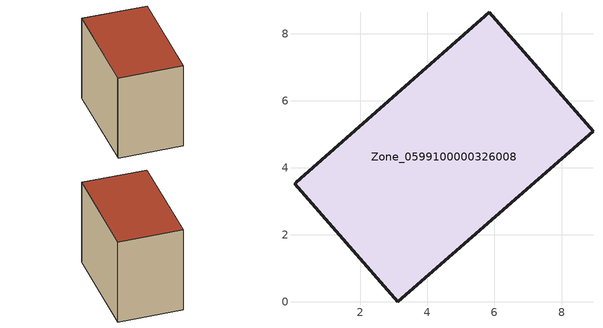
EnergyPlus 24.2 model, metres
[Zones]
Zone_0599100000326008
 floor ground (C_G): 8.94,5.09 3.11,0 0.03,3.52 0.08,3.57 5.84,8.64 z0
 wall outside (C_F): 8.94,5.09 5.84,8.64 0.08,3.57 0.03,3.52 3.11,0 8.94,5.09 z0:6.54
 roof outside (C_R): 3.11,0 8.94,5.09 5.84,8.64 0.08,3.57 0.03,3.52 z6.54
[BUILDING]
Pand.0599100000326008: North Axis=0; Terrain=City; Loads Convergence Tolerance Value=0.04; Temperature Convergence Tolerance Value=0.4; Solar Distribution=FullExterior; Maximum Number of Warmup Days=25; Minimum Number of Warmup Days=1
[Site:Location]
Rotterdam.The.Hague.AP_ZH_NLD Design_Conditions: Latitude=51.96; Longitude=4.45; Time Zone=1; Elevation=-4.5
[SITE:GROUNDTEMPERATURE:BUILDINGSURFACE]
18, 18, 18, 18, 18, 18, 18, 18, 18, 18, 18, 18
[MATERIAL] Thermal Absorptance=0.9; Solar Absorptance=0.7; Visible Absorptance=0.7
Name | Roughness | Thickness | Conductivity | Density | Specific Heat
G.TI.1946 | MediumSmooth | 0.15 | 1 | 540 | 1210
F.TI.1946 | Rough | 0.3 | 0.857143 | 1920 | 840
R.TI.1946 | MediumRough | 0.2 | 0.1 | 1500 | 1000
[CONSTRUCTION]
C_G: G.TI.1946
C_F: F.TI.1946
C_R: R.TI.1946
[ZONE]
Zone_0599100000326008: Type=1; Multiplier=1; Ceiling Height=Autocalculate; Volume=Autocalculate; Floor Area=autocalculate; Part of Total Floor Area=Yes
[ZONEINFILTRATION:DESIGNFLOWRATE]
Infil_Zone_0599100000326008: Zone or ZoneList or Space or SpaceList=Zone_0599100000326008; Schedule=AlwaysOn; Design Flow Rate Calculation Method=Flow/Area; Flow Rate per Floor Area=0.003; Constant Term Coefficient=1; Temperature Term Coefficient=0; Velocity Term Coefficient=0; Velocity Squared Term Coefficient=0
[HVACTEMPLATE:ZONE:IDEALLOADSAIRSYSTEM]
Zone_0599100000326008: Maximum Heating Supply Air Temperature=50; Minimum Cooling Supply Air Temperature=13; Maximum Heating Supply Air Humidity Ratio=0.0156; Minimum Cooling Supply Air Humidity Ratio=0.0077; Heating Limit=NoLimit; Cooling Limit=NoLimit; Dehumidification Control Type=ConstantSensibleHeatRatio; Cooling Sensible Heat Ratio=0.7; Dehumidification Setpoint=60; Humidification Control Type=None; Humidification Setpoint=30; Outdoor Air Method=None; Outdoor Air Flow Rate per Person=0.00944; Outdoor Air Flow Rate per Zone Floor Area=0; Outdoor Air Flow Rate per Zone=0; Demand Controlled Ventilation Type=None; Outdoor Air Economizer Type=NoEconomizer; Heat Recovery Type=None; Sensible Heat Recovery Effectiveness=0.7; Latent Heat Recovery Effectiveness=0.65
[ZONECONTROL:THERMOSTAT]
ThermostatControl_Zone_0599100000326008: Zone or ZoneList=Zone_0599100000326008; Control Type Schedule=DualSetpointControlType; Control 1=Thermostat_Zone_0599100000326008; Temperature Difference Between Cutout And Setpoint=0
[THERMOSTATSETPOINT:DUALSETPOINT]
Thermostat_Zone_0599100000326008: Heating Setpoint Temperature Schedule=HeatingSetpoint_Zone_0599100000326008; Cooling Setpoint Temperature Schedule=CoolingSetpoint_Zone_0599100000326008
[SCHEDULE:COMPACT]
HeatingSetpoint_Zone_0599100000326008: Through: 12/31, For: AllDays, Until: 24:00, 21
CoolingSetpoint_Zone_0599100000326008: Through: 12/31, For: AllDays, Until: 24:00, 24
DualSetpointControlType: Through: 12/31, For: AllDays, Until: 24:00, 4
AlwaysOn: Through: 12/31, For: AllDays, Until: 24:00, 1
